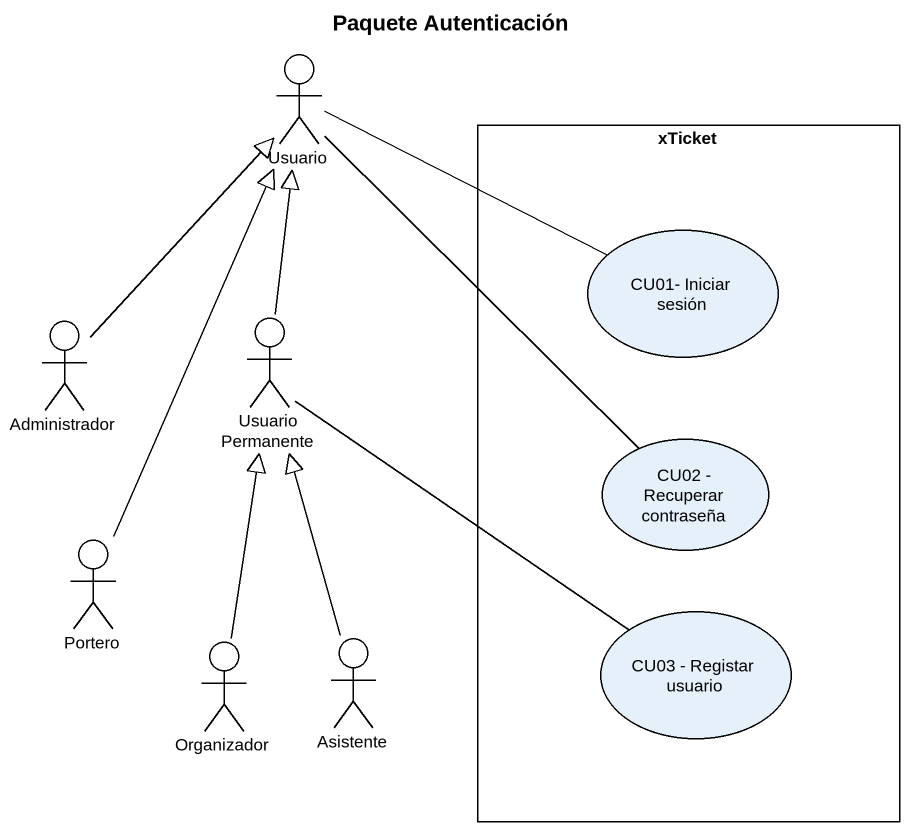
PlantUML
@startuml
title Paquete Autenticación
actor Usuario
rectangle xTicket {
  usecase "CU01- Iniciar sesión" as CU01_Iniciar_sesión
  usecase "CU02 - Recuperar contraseña" as CU02_Recuperar_contraseña
  usecase "CU03 - Registar usuario" as CU03_Registar_usuario
}
actor Administrador
actor "Usuario Permanente" as Usuario_Permanente
actor Portero
actor Organizador
actor Asistente
Usuario -right- CU01_Iniciar_sesión
Usuario -- CU02_Recuperar_contraseña
Administrador -up-|> Usuario
Usuario_Permanente -up-|> Usuario
Usuario_Permanente -- CU03_Registar_usuario
Portero -up-|> Usuario
Organizador -up-|> Usuario_Permanente
Asistente -up-|> Usuario_Permanente
@enduml
